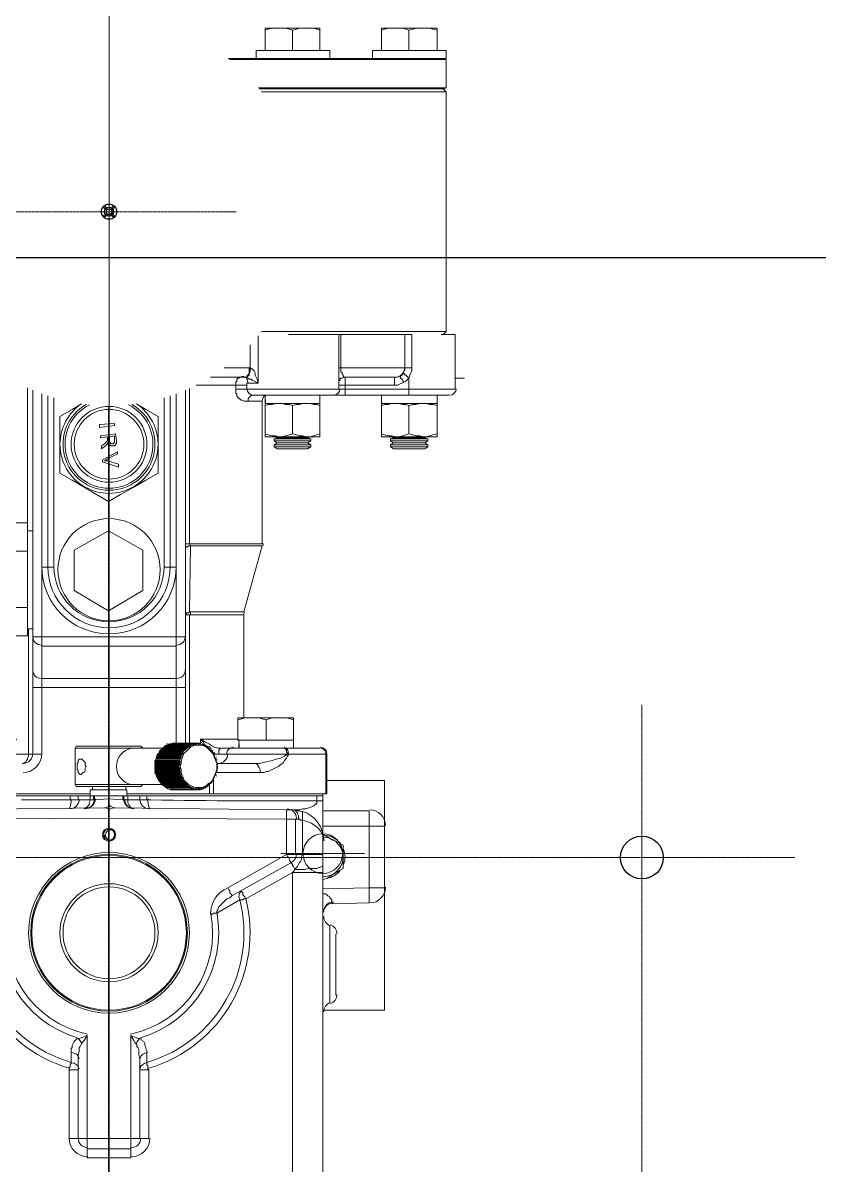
# Model space of a CAD drawing. Header units: inches. Extents: x 8618018 to 8935006, y 2431589 to 2567223.
# Drawn here: x 8665407.8 to 8665668.4, y 2519092.8 to 2519466.5 of the extents above; entities that cross this region are included whole.
import ezdxf

# ---------------------------------------------------------------- set-up
doc = ezdxf.new("R2010")
doc.units = ezdxf.units.IN
doc.header["$MEASUREMENT"] = 0
doc.linetypes.add('CENTER', pattern=[2, 1.25, -0.25, 0.25, -0.25])
for name, color, linetype in [('Civil', 252, 'Continuous'), ('CIVIL ANCHOR', 252, 'Continuous'), ('EQ', 252, 'Continuous'), ('SKID', 252, 'Continuous')]:
    doc.layers.add(name, color=color, linetype=linetype)
doc.layers.add('CL', color=252, linetype='CENTER', lineweight=5)
doc.layers.add('DIM', color=252, linetype='Continuous', lineweight=13)

# ---------------------------------------------------------------- blocks, each defined once
blk = doc.blocks.new('40f2')
for centre, radius in [((0, 0), 2.5), ((-1.37, 1.37), 0.31), ((0, 0), 1.44), ((0, 0), 0.951), ((1.37, 1.37), 0.31), ((-1.37, -1.37), 0.31), ((1.37, -1.37), 0.31)]:
    blk.add_circle(centre, radius)
blk = doc.blocks.new('Dewatering Polymer dosing pump for Filter Press PLAN')
at = {"layer": 'CL', "ltscale": 0.008}
for p, q in [((210, 83.76), (210, 56.2)), ((196.22, 69.98), (223.78, 69.98))]:
    blk.add_line(p, q, dxfattribs=at)
at = {"layer": 'CL', "ltscale": 0.02}
blk.add_line((0, -41.91), (0, 41.58), dxfattribs=at)
at = {"layer": 'CL', "ltscale": 0.05}
blk.add_line((658.51, -0.17), (63.5, -0.17), dxfattribs=at)
at = {"layer": 'EQ', "lineweight": 18}
blk.add_line((54.43, 116.32), (54.43, 113.32), dxfattribs=at)
for points in [[(53.77, 95.12), (53.77, 95.46), (53.44, 95.79), (53.1, 96.12), (52.77, 96.12), (52.44, 96.45), (52.11, 96.45), (51.78, 96.78), (51.12, 96.78), (51.12, 99.09), (52.11, 99.09), (52.77, 98.76), (53.44, 98.43), (54.43, 98.1), (58.07, 98.1), (58.07, 113.32), (40.2, 113.32), (40.2, 108.69)], [(-50.13, 38.98), (-50.13, 66.01), (-50.13, 68.99), (-50.13, 109.68), (-50.13, 110.34), (-52.77, 110.34), (-52.77, 86.19), (-50.13, 86.19)], [(-40.2, 49.15), (-40.2, 109.68), (-40.53, 110.34), (-49.8, 110.34), (-50.13, 109.68)], [(-49.8, 110.34), (-49.8, 39.4)], [(-40.53, 48.88), (-40.53, 110.34)], [(40.2, 109.35), (39.21, 110.34), (-39.21, 110.34), (-40.2, 109.35)], [(-39.21, 110.34), (-39.21, 49.95)], [(39.21, 49.95), (39.21, 110.34)], [(60.05, 111.34), (60.05, 98.1)], [(-59.39, 107.37), (-59.72, 107.37), (-60.05, 107.37), (-60.05, 102.73), (-60.05, 103.73), (-60.05, 105.05), (-59.72, 106.04), (-59.39, 107.37), (-52.77, 107.37)], [(62.7, 89.17), (62.7, 107.37), (60.05, 107.37)], [(63.36, 98.1), (63.03, 97.11), (63.03, 96.12), (62.7, 94.79), (62.7, 93.8), (62.7, 102.73), (62.7, 107.37), (63.03, 107.37), (63.36, 107.37)], [(72.63, 107.37), (72.96, 107.37), (73.29, 107.37), (73.62, 107.37), (73.62, 102.73), (73.62, 93.8), (73.62, 94.79), (73.29, 96.12), (72.96, 97.11), (72.63, 98.1)], [(-52.77, 98.1), (-59.39, 98.1), (-59.72, 99.43), (-60.05, 100.42), (-60.05, 101.74), (-60.05, 102.73), (-60.05, 93.8), (-60.05, 94.79), (-60.05, 96.12), (-59.72, 97.11), (-59.39, 98.1)], [(73.62, 92.81), (73.95, 93.14), (74.28, 92.15), (74.28, 104.39), (73.95, 103.4), (73.62, 103.73)], [(73.95, 93.14), (73.95, 103.4)], [(74.28, 92.15), (74.94, 92.15), (75.6, 93.14), (76.26, 92.15), (76.26, 104.39), (75.6, 103.4), (74.94, 104.39), (74.28, 104.39)], [(74.94, 92.15), (74.94, 104.39)], [(75.6, 93.14), (75.6, 103.4)], [(76.26, 92.15), (76.93, 92.15), (77.59, 93.14), (77.59, 103.4), (76.93, 104.39), (76.26, 104.39)], [(76.93, 92.15), (76.93, 104.39)], [(51.12, 99.09), (40.2, 99.09), (40.2, 75.27), (58.07, 75.27), (58.07, 45.16)], [(55.75, 96.45), (55.42, 97.11), (55.09, 97.44), (54.76, 97.77), (54.43, 98.1), (54.1, 97.77), (53.77, 97.44), (53.44, 97.11), (53.44, 96.78), (53.1, 96.78), (53.1, 96.45), (52.77, 96.12)], [(56.74, 93.47), (56.74, 77.26), (58.07, 77.26), (58.07, 98.1), (60.05, 98.1), (60.05, 77.26)], [(-52.77, 89.17), (-59.39, 89.17), (-59.72, 90.16), (-60.05, 91.48), (-60.05, 92.48), (-60.05, 93.8), (-60.05, 89.17), (-59.72, 89.17), (-59.39, 89.17)], [(40.2, 96.78), (51.12, 96.78), (51.12, 75.93), (51.78, 75.93), (52.11, 75.93), (52.44, 75.93), (52.77, 76.26), (53.1, 76.26), (53.44, 76.6), (53.77, 76.6), (54.1, 76.93), (54.1, 77.26), (54.1, 76.93), (54.43, 76.26), (54.43, 75.93), (54.76, 75.6), (55.09, 75.6), (55.42, 75.27), (55.75, 75.27), (56.08, 75.27)], [(56.74, 75.27), (56.74, 77.26), (54.1, 77.26), (54.1, 93.47), (54.1, 94.13), (54.1, 94.46), (53.77, 95.12), (54.1, 95.46), (54.43, 95.46), (54.76, 95.79), (55.09, 96.12), (55.42, 96.12), (55.75, 96.45), (56.08, 95.79), (56.41, 95.12), (56.74, 94.46), (56.74, 93.47), (54.1, 93.47)], [(72.63, 89.17), (72.96, 89.17), (73.29, 89.17), (73.62, 89.17), (73.62, 93.8), (73.29, 92.48), (73.29, 91.48), (72.96, 90.16), (72.63, 89.17), (63.36, 89.17), (63.03, 90.16), (63.03, 91.48), (62.7, 92.48), (62.7, 93.8), (62.7, 89.17), (63.03, 89.17), (63.36, 89.17)], [(201, 90.16), (186.11, 90.16), (186.11, 71.3)], [(221.52, 69.98), (221.19, 85.2), (221.19, 90.16), (201, 90.16), (201, 85.2), (221.19, 85.2), (222.18, 85.2), (222.84, 85.2), (223.83, 85.2), (224.49, 85.2), (225.16, 85.2), (225.49, 85.2), (225.82, 85.2), (226.15, 85.2), (226.48, 72.96), (226.15, 72.96), (225.82, 72.96), (225.49, 72.96), (225.16, 72.96), (224.82, 72.63), (224.49, 72.29), (224.16, 72.29), (223.83, 71.63), (223.17, 70.97), (223.17, 69.98)], [(261.22, 70.31), (261.22, 90.16), (221.19, 90.16)], [(196.04, 69.98), (196.04, 85.2), (196.37, 85.2), (196.7, 85.2), (197.36, 85.2), (197.69, 85.2), (198.69, 85.2), (199.35, 85.2), (200.34, 85.2), (201, 85.2), (201, 69.98)], [(40.2, 75.93), (51.12, 75.93), (51.12, 75.6), (51.12, 75.27)], [(40.2, 74.94), (40.2, 58.73)], [(218.54, 69.98), (217.88, 71.63), (216.88, 73.29), (215.89, 74.94), (214.9, 76.6), (212.91, 76.6), (211.26, 76.6), (209.27, 76.6), (207.29, 76.6), (206.3, 74.94), (205.63, 73.29), (204.64, 71.63), (203.65, 69.98)], [(-50.13, 72.29), (-52.77, 72.29), (-52.77, 48.14), (-50.13, 48.14)], [(258.9, 72.29), (233.43, 72.29)], [(236.4, 74.28), (256.26, 74.28)], [(-59.39, 68.99), (-59.72, 68.99), (-60.05, 68.99), (-60.05, 64.68), (-60.05, 65.68), (-60.05, 67), (-59.72, 67.99), (-59.39, 68.99), (-52.77, 68.99)], [(62.7, 51.12), (62.7, 68.99), (60.05, 68.99)], [(63.36, 60.05), (63.03, 59.06), (63.03, 57.74), (62.7, 56.74), (62.7, 55.75), (62.7, 64.68), (62.7, 68.99), (63.03, 68.99), (63.36, 68.99)], [(72.63, 68.99), (72.96, 68.99), (73.29, 68.99), (73.62, 68.99), (73.62, 64.68), (73.62, 55.75), (73.62, 56.74), (73.29, 57.74), (72.96, 59.06), (72.63, 60.05)], [(175.53, 57.07), (175.53, 57.41), (175.53, 68.99)], [(180.49, 35.24), (180.49, 47.81), (180.49, 48.14), (180.82, 48.47), (181.15, 48.8), (181.48, 48.8), (181.81, 49.13), (182.47, 49.46), (182.8, 49.46), (183.47, 49.46), (183.47, 50.13), (183.47, 50.79), (183.14, 51.45), (183.14, 52.11), (182.8, 52.77), (182.47, 53.44), (182.14, 54.1), (181.81, 54.76), (181.48, 55.42), (181.15, 55.75), (180.16, 57.07), (179.5, 57.41), (178.83, 58.07), (178.17, 58.4), (177.84, 58.73), (177.51, 58.73), (177.51, 70.97), (190.41, 70.97), (190.41, 69.98)], [(199.02, 63.36), (198.69, 63.36), (198.02, 63.36), (197.69, 63.36), (197.36, 63.36), (196.7, 63.36), (196.37, 63.36), (196.04, 62.37), (196.04, 61.71), (195.71, 61.05), (195.71, 60.05), (195.71, 61.38), (195.71, 62.37), (195.38, 63.36), (195.38, 64.35), (195.05, 65.35), (194.72, 66.34), (194.38, 67), (194.05, 67.33), (193.72, 67.66), (193.72, 67.99), (193.39, 67.99), (193.06, 67.99), (192.73, 67.99), (191.08, 67.99), (191.08, 12.41), (191.08, 69.98), (190.41, 69.98), (190.41, 5.79)], [(191.08, 69.98), (192.73, 69.98)], [(210.27, 61.05), (210.27, 63.36), (210.27, 69.98), (213.91, 69.98), (214.24, 69.98), (214.24, 69.65), (214.57, 68.99), (214.57, 68.66), (214.9, 67.99), (214.9, 67), (214.9, 66.01), (214.9, 65.35), (215.23, 64.02), (215.23, 63.03), (215.23, 62.04), (215.23, 60.71), (215.56, 60.71), (215.89, 60.38), (216.22, 60.05), (224.82, 44.83), (224.82, 44.5), (224.82, 44.17), (225.16, 43.84), (225.16, 43.51), (225.16, 43.18), (225.16, 42.85), (229.46, 35.24)], [(213.91, 69.98), (216.22, 69.98), (216.22, 60.05), (367.43, 60.05), (367.43, 69.98), (216.22, 69.98)], [(227.8, 70.64), (228.13, 70.31)], [(229.13, 70.31), (229.13, 70.31)], [(-52.77, 60.05), (-59.39, 60.05), (-59.72, 61.38), (-60.05, 62.37), (-60.05, 63.36), (-60.05, 64.68), (-60.05, 55.75), (-60.05, 56.74), (-60.05, 57.74), (-59.72, 59.06), (-59.39, 60.05)], [(73.62, 54.43), (73.95, 55.09), (74.28, 54.1), (74.28, 66.01)], [(76.26, 54.1), (76.26, 66.01), (75.6, 65.02), (74.94, 66.01), (74.28, 66.01), (73.95, 65.02), (73.62, 65.68)], [(73.95, 55.09), (73.95, 65.02)], [(74.94, 54.1), (74.94, 66.01)], [(75.6, 65.02), (75.6, 55.09), (76.26, 54.1), (76.93, 54.1), (77.59, 55.09), (77.59, 65.02), (76.93, 66.01), (76.26, 66.01)], [(76.93, 54.1), (76.93, 66.01)], [(166.26, 51.45), (165.93, 50.13), (165.6, 49.13), (165.6, 48.14), (165.6, 46.82), (165.6, 55.75), (165.6, 57.07), (165.6, 58.07), (165.93, 59.39), (166.26, 60.38), (172.88, 60.38), (172.88, 51.45), (166.26, 51.45), (165.93, 52.44), (165.6, 53.44), (165.6, 54.76), (165.6, 55.75), (165.6, 60.38), (165.93, 60.38), (166.26, 60.38)], [(175.53, 60.38), (172.88, 60.38)], [(198.69, 61.05), (198.69, 61.38), (198.69, 61.71), (198.69, 62.04), (198.36, 62.04), (197.69, 62.04), (197.03, 61.71), (196.7, 61.71), (196.37, 61.38), (196.04, 61.05), (195.71, 60.71), (195.71, 60.05), (195.71, 59.39), (195.71, 59.06), (195.71, 58.4), (195.71, 58.07)], [(180.49, 47.81), (180.49, 49.13), (180.16, 50.46), (179.83, 52.11), (179.5, 53.44), (179.16, 54.76), (178.83, 56.08), (178.17, 57.41), (177.84, 57.74), (177.84, 58.07), (177.51, 58.4), (177.51, 58.73)], [(191.08, -0.17), (191.08, -4.8), (192.4, -4.8), (192.07, -0.17), (191.08, -0.17), (191.08, 4.47), (192.4, 4.47), (192.07, -0.17), (194.38, -0.17), (195.05, -0.17), (195.71, -0.17), (198.36, -0.17), (198.69, 58.07), (198.02, 58.07), (197.69, 58.07), (197.03, 58.07), (196.7, 58.07), (196.37, 58.07), (196.04, 58.07), (195.71, 58.07), (195.05, 1.49)], [(-52.77, 51.12), (-59.39, 51.12), (-59.72, 52.11), (-60.05, 53.44), (-60.05, 54.43), (-60.05, 55.75), (-60.05, 51.12), (-59.72, 51.12), (-59.39, 51.12)], [(72.63, 51.12), (72.96, 51.12), (73.29, 51.12), (73.62, 51.12), (73.62, 55.75), (73.29, 54.43), (73.29, 53.44), (72.96, 52.11), (72.63, 51.12), (63.36, 51.12), (63.03, 52.11), (63.03, 53.44), (62.7, 54.43), (62.7, 55.75), (62.7, 51.12), (63.03, 51.12), (63.36, 51.12)], [(74.28, 54.1), (74.94, 54.1), (75.6, 55.09)], [(58.07, 41.52), (58.07, 45.16), (56.08, 45.16), (56.08, 48.8), (40.63, 48.8)], [(57.8, 26.3), (108.69, 26.3), (108.69, 50.13), (62.04, 50.13), (62.04, 45.16), (62.04, 44.83), (62.04, 44.17), (61.71, 43.51), (61.71, 43.18), (61.38, 43.18), (61.38, 42.85), (61.05, 42.52), (60.71, 42.19), (60.38, 41.85), (59.72, 41.85), (59.39, 41.52), (58.73, 41.52), (58.07, 41.52), (56.74, 41.52), (56.74, 45.16)], [(130.86, 26.3), (130.86, 44.17), (109.35, 50.13), (109.35, 26.63), (130.86, 26.3), (131.19, 25.97), (131.19, 25.64), (131.19, 25.31), (131.52, 25.31), (131.52, 24.98), (131.85, 24.98), (131.85, 26.3), (173.87, 26.3)], [(172.88, 51.45), (172.88, 42.19), (166.26, 42.19), (165.93, 43.51), (165.6, 44.5), (165.6, 45.83), (165.6, 46.82), (165.6, 42.19), (165.93, 42.19), (166.26, 42.19)], [(182.8, 35.24), (183.14, 35.24), (183.47, 34.91), (183.47, 49.46)], [(51.12, 37.67), (51.12, 45.83), (51.12, 46.16), (43.61, 46.16)], [(54.1, 33.25), (54.1, 44.5), (54.1, 44.83), (54.1, 45.16), (53.77, 45.16), (53.44, 45.49), (52.77, 45.83), (52.44, 45.83), (51.78, 45.83), (51.12, 45.83)], [(54.1, 44.83), (54.1, 44.5)], [(54.1, 43.18), (54.1, 42.85), (54.43, 42.52), (54.43, 42.19), (54.76, 41.85), (55.42, 41.85), (55.75, 41.52), (56.08, 41.52), (56.74, 41.52), (56.74, 28.5)], [(165.6, 44.17), (131.85, 44.17), (131.85, 26.3)], [(174.2, 29.94), (172.55, 29.94), (172.55, 42.19)], [(224.82, 44.83), (224.16, 44.5), (223.83, 44.17), (223.5, 43.84), (222.84, 43.84), (222.51, 43.51), (222.18, 43.18)], [(177.18, 33.91), (176.85, 33.91), (177.18, 34.24), (177.51, 34.91), (177.51, 35.24), (177.51, 35.9), (177.51, 34.24), (177.18, 34.24)], [(177.18, 33.91), (177.18, 33.91)], [(177.51, 34.24), (177.51, 34.24)], [(177.84, 34.58), (177.84, 34.24)], [(179.83, 35.24), (179.83, 34.91), (179.5, 34.91), (179.16, 34.91)], [(180.16, 35.24), (180.49, 35.24), (180.82, 35.24)], [(181.48, 35.24), (181.15, 35.24)], [(181.81, 35.24), (182.14, 35.24), (182.47, 35.24)], [(183.8, 34.91), (184.13, 34.91), (184.46, 34.91)], [(185.12, 34.24), (185.12, 34.58)], [(185.78, 34.24), (185.78, 34.24)], [(185.78, 34.24), (185.78, 34.24)], [(186.11, 33.91), (186.11, 33.91)], [(174.2, 29.94), (174.2, 29.94)], [(174.2, 29.94), (174.2, 29.94)], [(174.53, 31.27), (174.86, 31.27), (174.53, 30.94)], [(174.53, 31.27), (174.53, 31.27)], [(174.86, 31.6), (174.86, 31.6)], [(186.44, 33.58), (186.77, 33.58), (186.77, 33.25), (187.11, 33.25), (187.11, 32.92), (187.44, 32.92), (187.44, 32.59), (187.77, 32.59)], [(186.44, 33.58), (186.44, 33.58)], [(190.41, 32.92), (187.11, 32.92), (187.11, 33.25)], [(187.77, 32.26), (187.77, 32.26)], [(188.1, 31.93), (188.1, 31.93)], [(188.43, 31.6), (188.1, 31.6), (188.43, 31.27), (188.76, 30.94), (188.43, 30.94), (188.76, 30.61), (188.76, 30.94)], [(188.43, 31.6), (188.43, 31.6)], [(188.76, 30.27), (189.09, 30.27)], [(188.76, 30.27), (188.76, 30.27)], [(189.09, 29.61), (189.09, 29.28), (188.76, 29.61), (189.09, 29.61), (188.76, 29.94), (189.09, 29.94)], [(189.09, 29.94), (189.09, 29.94)], [(110.01, 24.98), (109.68, 25.31), (109.68, 25.64), (109.35, 25.97), (109.35, 26.3), (109.35, 26.63), (108.69, 26.3), (108.69, 24.98)], [(174.2, 20.68), (174.2, 28.62), (173.87, 28.62), (173.87, 21.01), (174.2, 21.01)], [(174.2, 19.36), (174.2, 27.3), (174.2, 19.69), (174.2, 27.63), (174.53, 27.96), (174.2, 27.96), (174.2, 28.29), (174.2, 20.35), (174.2, 27.96), (174.2, 20.02)], [(174.53, 27.63), (174.2, 27.3), (174.53, 27.63)], [(174.53, 27.3), (174.53, 26.97), (174.53, 27.3)], [(188.43, 18.36), (188.43, 26.3), (188.1, 26.63), (188.43, 26.63), (188.43, 26.97), (188.76, 26.97), (188.76, 19.02), (188.43, 19.02), (188.43, 26.63), (188.43, 18.69)], [(188.43, 27.63), (188.76, 27.3), (188.43, 27.63)], [(188.76, 29.28), (189.09, 28.95), (188.76, 29.28)], [(189.09, 20.02), (189.09, 27.96), (188.76, 28.29), (189.09, 28.29), (188.76, 28.62), (189.09, 28.62), (189.09, 21.01), (189.09, 20.68), (189.09, 28.29), (189.09, 20.35)], [(188.76, 20.02), (188.76, 27.96), (188.76, 27.63), (188.76, 19.69)], [(189.09, 21.01), (189.09, 28.95), (189.09, 21.34)], [(116.3, 22), (139.13, 22), (142.11, 22), (142.11, -22), (139.13, -22), (139.13, 22), (139.13, 24.98), (58.38, 24.98)], [(139.13, 24.98), (150.05, 24.98), (155.67, 24.98), (155.67, 22), (173.87, 22)], [(155.67, 24.98), (173.87, 24.98)], [(175.53, 17.7), (175.19, 17.7), (175.19, 25.64), (175.19, 17.7)], [(175.86, 17.37), (175.53, 17.37), (175.53, 24.98), (175.86, 25.31), (175.86, 24.98), (175.86, 17.04)], [(178.17, 23.66), (178.17, 23.33), (178.17, 23.66)], [(178.83, 15.39), (178.5, 15.39), (178.5, 23.33), (178.83, 23.66), (178.83, 23.33), (178.83, 15.39), (178.83, 23.66)], [(179.16, 23.33), (179.16, 23), (179.16, 23.33)], [(179.83, 15.05), (179.5, 15.05), (179.5, 23), (179.83, 23.33), (179.83, 23), (179.83, 15.05), (179.83, 23.33)], [(182.8, 23.33), (182.8, 23), (182.8, 23.33)], [(182.8, 15.05), (182.8, 23), (182.8, 15.05), (182.8, 23.33)], [(183.14, 23.33), (183.14, 15.05), (183.14, 23), (183.14, 23.33), (183.47, 23), (183.47, 15.05), (183.14, 15.05)], [(184.13, 23.66), (184.13, 15.39), (184.13, 23.33), (184.13, 23.66), (184.46, 23.33), (184.46, 15.39), (184.13, 15.39)], [(184.79, 23.66), (184.79, 23.33), (184.79, 23.66)], [(185.12, 23.99), (185.12, 15.72), (185.12, 23.66), (185.12, 23.99), (185.45, 23.66), (185.45, 23.99), (185.78, 23.99), (185.78, 16.05), (185.45, 16.05), (185.45, 23.66), (185.45, 15.72), (185.12, 15.72)], [(186.44, 16.38), (186.44, 24.32), (186.44, 24.65), (186.77, 24.32), (186.77, 16.71), (186.44, 16.71)], [(187.77, 17.7), (187.77, 25.64), (187.77, 25.97), (188.1, 25.64), (188.1, 18.03), (187.77, 18.03)], [(59.57, 22), (116.3, 22), (116.3, 20.02)], [(60.26, 20.02), (116.3, 20.02), (116.3, 18.03), (60.89, 18.03)], [(142.11, -22), (152.7, -22), (152.7, 22), (142.11, 22)], [(152.7, 22), (155.67, 22), (155.67, -22), (177.51, -22), (177.51, -24.98), (155.67, -24.98)], [(62.87, -8.96), (64.68, -12.08), (67, -16.05), (69.32, -16.05), (71.63, -16.05), (76.26, -16.05), (80.9, -16.05), (85.53, -16.05), (87.85, -12.08), (90.16, -8.11), (92.48, -4.14), (94.79, -0.17), (92.48, 3.8), (90.16, 8.11), (87.85, 12.08), (85.53, 16.05), (80.9, 16.05), (76.26, 16.05), (71.63, 16.05), (67, 16.05), (64.68, 12.08), (62.87, 8.96)], [(187.44, -11.08), (187.44, 7.44), (187.44, 17.7)], [(191.08, 10.09), (191.08, 12.41), (192.4, 12.41)], [(280.74, 13.07), (280.41, 12.74), (280.08, 12.74), (279.75, 12.74), (279.42, 12.74), (279.09, 12.41), (278.76, 12.41), (275.12, 12.41), (274.45, 12.41), (273.79, 12.08), (273.46, 12.08), (272.8, 11.75), (272.14, 11.75), (271.48, 11.41), (271.15, 10.75), (270.48, 10.42), (270.48, 9.43), (270.15, 8.77), (269.49, 7.11), (271.15, 8.11), (271.81, 8.44), (272.47, 9.1), (273.13, 9.1), (273.46, 9.43), (274.12, 9.76), (274.79, 9.76), (275.78, 9.76), (277.1, 10.09), (303.24, 10.09), (303.24, 7.11), (306.55, 7.11), (306.55, -7.11), (303.24, -7.11), (303.24, -10.09), (277.1, -10.09), (275.78, -10.09), (274.79, -9.76), (274.12, -9.76), (273.46, -9.76), (273.13, -9.43), (272.47, -9.1), (271.81, -8.77), (271.15, -8.11), (269.49, -7.11), (270.15, -8.77), (270.48, -9.76), (270.48, -10.42), (271.15, -11.08), (271.48, -11.41), (272.14, -11.75), (272.8, -12.08), (273.46, -12.08), (273.79, -12.41), (274.45, -12.41), (275.12, -12.41), (278.76, -12.41), (278.76, -12.74), (279.09, -12.74), (279.42, -12.74), (279.75, -12.74), (280.08, -13.07), (280.41, -13.07), (280.74, -13.07)], [(280.74, 10.09), (280.74, 13.07), (303.24, 13.07), (303.24, 10.09)], [(175.53, 11.08), (174.86, 10.42), (174.86, -10.75), (175.53, -11.08), (187.44, -11.08), (188.1, -10.75), (188.1, 10.42), (187.44, 11.08)], [(195.38, 7.78), (195.05, 7.44), (195.05, 7.11), (194.72, 6.78), (194.38, 6.78), (194.05, 6.45), (193.39, 6.12), (192.73, 6.12), (192.4, 6.12), (192.4, 7.11), (192.4, 7.78), (192.4, 8.44), (192.4, 9.1), (192.4, 9.43), (192.4, 9.76), (192.4, 10.09), (191.08, 10.09), (191.08, 6.12)], [(189.09, 5.46), (188.1, 5.46)], [(191.08, 5.79), (189.09, 5.79), (189.09, -6.12), (191.08, -6.12), (191.08, -10.09), (192.4, -10.09), (192.4, -9.76), (192.4, -9.43), (192.4, -9.1), (192.4, -8.44), (192.4, -7.78), (192.4, -7.11), (192.4, -6.12), (192.73, -6.12), (193.39, -6.45), (194.05, -6.45), (194.38, -6.78), (194.72, -7.11), (195.05, -7.44), (195.05, -7.78), (195.38, -8.11)], [(191.08, 4.8), (191.08, 6.12), (192.4, 6.12), (192.4, 4.8)], [(191.08, 4.47), (191.08, 4.8), (192.4, 4.8), (192.4, 4.47)], [(269.49, -7.11), (303.24, -7.11), (303.24, 7.11), (269.49, 7.11)], [(306.55, -7.11), (309.53, -7.11), (309.53, 7.11), (306.55, 7.11)], [(198.69, -62.37), (198.69, -62.7), (199.02, -62.7), (199.02, -63.03), (199.02, -63.36), (210.27, -63.36), (210.27, -61.38), (198.69, -61.38), (198.69, -58.4), (198.02, -58.4), (197.69, -58.4), (197.03, -58.4), (196.7, -58.4), (196.37, -58.4), (196.04, -58.4), (195.71, -58.4), (195.05, -1.82)], [(198.69, -58.4), (198.36, -0.17)], [(188.1, -5.46), (189.09, -5.46)], [(210.27, -70.31), (205.97, -70.31), (205.63, -70.31), (205.3, -70.31), (204.97, -70.31), (204.64, -70.31), (203.98, -70.31), (203.32, -70.31), (202.66, -70.31), (201.99, -70.31), (201, -70.31), (200.01, -70.31), (198.69, -70.31), (197.36, -70.31), (196.04, -70.31), (194.38, -70.31), (192.73, -70.31), (192.73, -68.32), (191.08, -68.32), (191.08, -12.74), (191.08, -70.31), (190.41, -70.31), (190.41, -6.12)], [(192.4, -4.8), (192.4, -5.13), (191.08, -5.13), (191.08, -4.8)], [(192.4, -5.13), (192.4, -6.12), (191.08, -6.12), (191.08, -5.13)], [(192.4, -28.62), (192.4, -25.64), (192.4, -22.33), (192.4, -19.02), (192.4, -16.05), (192.4, -12.74), (191.08, -12.74), (191.08, -10.09)], [(192.4, -10.09), (192.4, -12.74)], [(280.74, -10.09), (280.74, -13.07), (303.24, -13.07), (303.24, -10.09)], [(60.89, -18.03), (116.3, -18.03), (116.3, -20.02), (60.26, -20.02)], [(116.3, -22), (139.13, -22), (139.13, -24.98), (58.38, -24.98)], [(59.57, -22), (116.3, -22), (116.3, -20.02)], [(152.7, -22), (155.67, -22), (155.67, -24.98), (150.05, -24.98), (139.13, -24.98)], [(104.39, -24.98), (104.39, -26.63), (57.64, -26.63)], [(136.48, -26.63), (136.48, -24.98)], [(136.48, -26.3), (177.51, -26.3), (177.51, -24.98)], [(111.01, -26.63), (101.74, -26.63), (101.74, -33.91)], [(129.53, -33.91), (129.53, -26.63), (111.01, -26.63), (111.01, -33.91)], [(129.53, -26.63), (138.8, -26.63), (138.8, -33.91)], [(172.55, -42.52), (172.55, -30.27), (173.21, -30.61), (174.2, -31.27), (174.86, -31.93), (175.53, -32.59), (176.19, -33.25), (176.52, -33.58), (176.85, -33.91), (177.18, -34.58), (177.51, -34.91), (177.51, -35.57), (177.51, -35.9), (177.51, -30.27), (177.51, -26.3), (178.17, -26.3), (178.83, -26.63), (179.16, -26.63), (179.5, -26.97), (180.16, -27.3), (180.16, -27.63), (180.49, -27.96), (180.49, -28.29)]]:
    blk.add_lwpolyline(points, dxfattribs=at)
for points in [[(72.63, 98.1), (63.36, 98.1), (63.03, 99.43), (63.03, 100.42), (62.7, 101.74), (62.7, 102.73), (62.7, 103.73), (63.03, 105.05), (63.03, 106.04), (63.36, 107.37), (72.63, 107.37), (72.96, 106.04), (73.29, 105.05), (73.62, 103.73), (73.62, 102.73), (73.29, 101.74), (73.29, 100.42), (72.96, 99.43)], [(72.63, 60.05), (63.36, 60.05), (63.03, 61.38), (63.03, 62.37), (62.7, 63.36), (62.7, 64.68), (62.7, 65.68), (63.03, 67), (63.03, 67.99), (63.36, 68.99), (72.63, 68.99), (72.96, 67.99), (73.29, 67), (73.62, 65.68), (73.62, 64.68), (73.29, 63.36), (73.29, 62.37), (72.96, 61.38)], [(227.47, 70.97), (227.47, 70.64), (227.8, 70.64), (228.13, 70.31), (228.46, 70.31), (229.13, 69.98), (228.79, 70.31), (228.46, 70.31), (228.13, 70.31), (227.8, 70.64)], [(221.19, 38.88), (210.27, 58.07), (198.69, 58.07), (198.69, 61.05), (210.27, 61.05), (210.27, 58.07), (210.93, 58.4), (211.26, 58.73), (211.92, 59.06), (212.25, 59.06), (212.58, 59.39), (212.91, 59.39), (212.91, 59.72), (223.83, 40.2), (223.5, 40.2), (223.17, 39.87), (222.84, 39.54), (222.18, 39.54), (221.85, 39.21)], [(177.51, 38.55), (177.51, 58.4), (177.18, 58.4), (176.85, 58.07), (176.52, 58.07), (176.19, 58.07), (175.86, 57.74), (175.53, 57.74), (175.53, 57.41), (175.53, 57.07), (175.53, 40.53), (175.53, 36.56), (175.53, 36.23), (175.86, 36.23), (176.19, 35.9), (176.52, 35.9), (176.85, 35.9), (177.18, 35.9), (177.51, 35.9)], [(54.1, 44.83), (54.1, 45.16), (53.77, 45.49), (53.44, 45.83), (52.77, 45.83), (52.44, 46.16), (51.78, 46.16), (51.12, 46.16), (51.45, 46.49), (51.45, 46.82), (51.78, 47.15), (52.11, 47.48), (52.77, 47.81), (53.44, 47.81), (54.1, 48.14), (54.76, 48.47), (56.08, 48.8), (55.09, 46.82), (54.76, 46.49), (54.76, 45.83), (54.43, 45.49), (54.1, 45.16)], [(174.86, 27.3), (175.19, 26.63), (175.86, 25.97), (176.52, 25.31), (177.18, 24.65), (177.84, 24.32), (178.83, 23.99), (179.83, 23.66), (180.49, 23.66), (181.48, 23.33), (182.47, 23.66), (183.47, 23.66), (184.46, 23.99), (185.12, 24.32), (186.11, 24.65), (186.77, 25.31), (187.44, 25.97), (187.77, 26.63), (188.1, 27.3), (188.43, 28.29), (188.43, 28.95), (188.43, 29.61), (188.43, 30.61), (188.1, 31.27), (187.77, 31.93), (187.11, 32.59), (186.77, 33.25), (186.11, 33.91), (185.12, 34.24), (184.46, 34.58), (183.47, 34.91), (182.47, 35.24), (181.48, 35.24), (180.49, 35.24), (179.5, 34.91), (178.83, 34.58), (177.84, 34.24), (177.18, 33.91), (176.52, 33.25), (175.86, 32.59), (175.19, 31.93), (174.86, 31.27), (174.53, 30.61), (174.53, 29.61), (174.53, 28.95), (174.53, 27.96)], [(176.52, 33.91), (176.85, 33.58), (176.52, 33.58)], [(174.2, 30.94), (174.53, 30.94), (174.2, 30.61), (174.53, 30.61), (174.2, 30.27), (174.2, 30.61)], [(174.86, 32.26), (175.19, 31.93), (174.86, 31.93)], [(175.19, 32.59), (175.53, 32.26), (175.19, 32.26)], [(175.53, 32.92), (175.53, 32.59)], [(175.86, 33.25), (175.86, 32.92)], [(176.19, 33.58), (176.19, 33.25)], [(174.53, 26.97), (174.53, 19.02), (174.53, 19.36)], [(188.76, 27.3), (188.76, 19.69), (188.76, 19.36)], [(176.85, 23.99), (176.85, 16.38), (176.85, 24.32), (177.18, 24.32)], [(177.84, 23.66), (177.84, 15.72), (177.51, 15.72), (177.51, 23.66), (177.51, 16.05), (177.18, 16.05), (177.18, 23.99), (177.51, 24.32), (177.51, 23.66), (177.84, 23.99)], [(186.77, 24.65), (186.77, 24.98), (187.11, 24.65), (187.11, 17.04), (186.77, 16.71)], [(187.11, 24.98), (187.11, 25.31), (187.44, 24.98), (187.44, 17.37), (187.11, 17.04)], [(187.44, 25.31), (187.44, 25.64), (187.77, 25.31), (187.77, 17.7), (187.44, 17.37)], [(123.91, -11.41), (130.53, -0.17), (123.91, 11.08), (110.68, 11.08), (104.39, -0.17), (110.68, -11.41)], [(70.64, -3.14), (69.65, -3.14), (69.32, 1.82), (69.98, 1.82)], [(73.95, -2.81), (73.29, -2.81), (72.63, 2.15), (74.94, 2.48), (75.6, 2.48), (75.93, 2.48), (75.93, 2.15), (76.26, 2.15), (76.6, 1.82), (76.6, 1.49), (76.6, 1.16), (76.6, 0.83), (76.6, 0.5), (76.26, 0.17), (75.93, -0.17), (75.6, -0.17), (75.6, -0.5), (75.93, -0.5), (76.26, -0.83), (76.6, -1.16), (77.59, -2.48), (76.6, -2.48), (75.93, -1.49), (75.27, -0.83), (74.94, -0.5), (74.61, -0.5), (74.28, -0.5), (73.62, -0.5)], [(73.62, 0.17), (74.94, 0.17), (75.27, 0.17), (75.6, 0.5), (75.93, 0.5), (75.93, 0.83), (75.93, 1.16), (75.93, 1.49), (75.6, 1.49), (75.6, 1.82), (75.27, 1.82), (74.94, 1.82), (73.29, 1.82)], [(81.89, -2.15), (81.23, -2.15), (78.58, 2.81), (79.24, 2.81), (80.9, -0.5), (81.56, -1.49), (81.56, -0.5), (82.55, 3.14), (83.54, 3.14)], [(181.48, -10.42), (182.14, -10.42), (182.47, -10.42), (182.8, -10.09), (183.47, -10.09), (183.8, -9.76), (184.13, -9.43), (184.13, -9.1), (183.8, -8.77), (183.47, -8.44), (183.47, -8.11), (182.8, -7.78), (182.47, -7.78), (182.14, -7.78), (181.48, -7.44), (181.15, -7.78), (180.49, -7.78), (180.16, -7.78), (179.83, -8.11), (179.5, -8.44), (179.16, -8.77), (179.16, -9.1), (179.16, -9.43), (179.16, -9.76), (179.5, -10.09), (179.83, -10.09), (180.16, -10.09), (180.49, -10.42), (181.15, -10.42)]]:
    blk.add_lwpolyline(points, close=True, dxfattribs=at)
for points in [[(58.07, 75.27), (58.07, 77.26), (60.05, 77.26), (60.05, 73.29), (60.05, 47.15, 0.412726), (61.96, 45.5)], [(217.55, 70.14, 0.131644), (216.68, 73.37, 0.267958), (211.09, 76.6, 0.267958), (205.51, 73.37, 0.131717), (204.64, 70.14)], [(190.41, 70.97), (190.41, 71.3), (177.51, 71.3), (177.51, 70.97, 0.409561), (175.53, 69.33)], [(192.4, 10.09, 0.005376), (192.73, 67.99), (192.73, 69.98), (194.38, 69.98), (196.04, 69.98), (196.7, 69.98), (197.36, 69.98), (198.69, 69.98), (199.35, 69.98), (200.01, 69.98), (201, 69.98), (201.99, 69.98), (202.66, 69.98), (203.32, 69.98), (203.98, 69.98), (204.64, 69.98), (204.97, 69.98), (205.3, 69.98), (205.63, 69.98), (205.97, 69.98), (210.27, 69.98)], [(210.1, 61.38, -0.270632), (212.91, 59.72), (213.24, 59.72), (213.58, 60.05), (213.91, 60.05), (214.24, 60.38), (214.9, 60.71), (215.23, 60.71), (214.24, 61.71), (213.58, 62.04), (212.91, 62.37), (212.58, 62.7), (211.92, 63.03), (210.93, 63.03), (210.27, 63.36), (199.02, 63.36), (199.02, 63.03), (199.02, 62.7), (198.69, 62.37), (198.69, 62.04)], [(223.83, 40.2), (224.49, 39.54), (224.82, 38.55), (225.49, 37.88), (226.15, 37.22), (226.81, 36.56), (227.47, 35.9), (228.13, 35.57), (228.46, 35.57), (228.79, 35.24), (229.46, 35.24), (229.46, 34.91), (229.46, 34.58), (229.46, 34.24), (229.79, 33.91), (229.79, 33.58), (229.79, 33.25, -0.306938), (221.19, 38.88)], [(175.53, 36.56), (175.53, 36.23), (175.53, 35.57), (175.19, 34.58), (174.86, 33.91), (174.2, 32.92), (173.87, 32.26), (173.54, 31.6), (172.88, 30.61), (172.55, 29.94), (173.54, 30.94), (174.86, 31.6), (174.53, 31.6, -0.008867), (174.52, 31.77)], [(176.52, 33.99, 0.007509), (176.32, 33.77, 0.007706), (176.15, 33.63)], [(178.5, 34.58), (178.17, 34.58, 0.006968), (177.98, 34.52)], [(179.02, 34.92, 0.006781), (178.83, 34.91), (178.5, 34.91)], [(185.06, 34.48, 0.007069), (184.79, 34.58), (185.12, 34.58), (185.12, 34.24), (185.45, 34.24), (190.41, 34.24)], [(186.35, 33.81, 0.007527), (186.11, 33.91), (186.44, 33.91)], [(186.77, 33.25), (186.77, 33.58, 0.007768), (186.7, 33.72)], [(187.35, 32.7, -0.008387), (187.44, 32.59), (187.44, 32.92)], [(187.77, 32.26), (188.1, 32.26, 0.008552), (187.95, 32.34)], [(187.93, 32.11, -0.00871), (188.1, 31.93), (188.43, 31.93)], [(188.36, 31.17, -0.009111), (188.43, 30.94), (188.43, 31.27)], [(174.2, 29.28), (174.2, 29.61), (173.87, 29.28), (174.2, 29.28), (173.87, 28.95), (173.87, 29.28, -0.009508), (173.88, 29.46)], [(173.92, 20.8, -0.009347), (173.87, 21.01), (173.87, 28.95, 0.009501), (173.88, 28.84)], [(175.01, 18.29, -0.008498), (174.86, 18.36), (174.86, 26.3), (174.86, 18.69), (174.53, 18.69), (174.53, 26.63), (174.86, 26.63), (174.86, 26.3), (175.19, 26.3), (174.86, 25.97), (174.86, 18.03)], [(187.91, 18.23, 0.008513), (188.1, 18.36), (188.1, 26.3), (188.1, 25.97), (188.1, 18.03)], [(175.28, 17.92, -0.008387), (175.19, 18.03), (175.19, 25.97), (175.19, 25.64), (175.53, 25.64), (175.53, 25.31), (175.53, 17.37), (175.53, 7.44), (175.53, -11.08)], [(175.53, 25.46, 0.00806), (175.62, 25.22, 0.00787), (175.78, 25.07)], [(176.26, 16.9, -0.007743), (176.19, 17.04), (175.86, 17.04), (175.86, 24.65), (176.19, 24.98), (176.19, 24.65), (176.19, 16.71)], [(176.09, 24.65, 0.007743), (176.28, 24.42, 0.007495), (176.46, 24.29)], [(176.52, 16.71), (176.52, 24.65), (176.52, 24.32), (176.52, 16.38, -0.007527), (176.28, 16.48)], [(178.46, 15.55, -0.006907), (178.17, 15.72), (178.17, 23.33), (178.17, 15.39), (178.17, 15.72), (178.17, 23.66, 0.006907), (178.46, 23.49)], [(179.36, 23.22, -0.006685), (179.16, 23.33), (179.16, 15.39), (179.16, 23), (179.16, 15.39, 0.006685), (179.36, 15.28)], [(180.34, 15.11, -0.006568), (180.16, 15.05), (180.16, 23), (180.16, 23.33), (180.49, 23), (180.82, 23.33), (180.82, 22.66), (180.82, 15.05), (180.82, 23.33)], [(180.63, 15.08, 0.006564), (180.82, 15.05), (180.49, 15.05), (180.49, 23), (180.49, 15.05), (180.16, 15.05), (180.16, 23.33)], [(181.39, 15.05, -0.006544), (181.15, 15.05), (181.15, 22.66), (181.15, 23), (181.48, 22.66), (181.81, 23), (181.81, 22.66), (181.81, 15.05), (181.81, 23)], [(181.81, 15.05), (181.48, 15.05), (181.48, 22.66), (181.48, 15.05), (181.15, 15.05), (181.15, 23, 0.006544), (181.39, 23)], [(182.14, 23.33), (182.14, 15.05), (182.14, 22.66), (182.14, 23.33), (182.47, 23), (182.47, 15.05), (182.14, 15.05, 0.006599), (182.45, 15.13)], [(183.61, 23.31, 0.006781), (183.8, 23.33), (183.8, 15.39), (183.8, 15.05), (183.8, 23), (183.8, 23.33), (184.13, 23), (184.13, 15.39), (183.8, 15.39)], [(184.99, 23.72, -0.007013), (184.79, 23.66), (184.79, 15.72), (184.79, 15.39), (184.79, 23.33), (184.79, 15.72, 0.007013), (184.99, 15.77)], [(185.86, 24.03, 0.007287), (186.11, 24.25, 0.007581), (186.29, 24.37)], [(186.29, 16.43, -0.007531), (186.11, 16.38), (186.11, 24.32), (186.11, 23.99), (186.11, 16.05)], [(62.85, -9.05, 0.247703), (76.1, -16.05, 0.267958), (90, -8.02, 0.267932), (90, 8.02, 0.267958), (76.1, 16.05, 0.247703), (62.85, 9.05, 0.247703)], [(195.44, 0.07, 0.119354), (195.05, -1.6, 0.201106), (194.27, 0.18, 0.201106), (195.04, 1.96, 0.119354), (195.44, 0.26)], [(204.31, -1.16), (204.31, -1.82), (204.31, -2.15), (203.98, -2.15), (203.98, -1.82), (203.98, -1.16, 25.457789), (203.72, -1.15)]]:
    blk.add_lwpolyline(points, format="xyb", dxfattribs=at)
at = {"layer": 'EQ', "lineweight": 25}
blk.add_lwpolyline([(199.02, -0.17), (204.97, -0.17)], dxfattribs=at)
at = {"layer": 'EQ', "lineweight": 18}
for centre, radius in [((235.91, 0), 26.3), ((235.91, 0), 25.64), ((235.91, 0), 25.31), ((117.13, 0), 16.71), ((235.91, 0), 16.05), ((235.91, 0), 15.05), ((76.1, 0), 12.41), ((76.1, 0), 11.41)]:
    blk.add_circle(centre, radius, dxfattribs=at)
for centre, radius, start, end in [((57.9, 111.5), 2.15, 0, 90), ((50.95, 93.64), 3.14, 31.1628, 90.1702), ((200.84, 85.36), 5.13, 90, 179.4287), ((221.02, 85.36), 5.13, 0.5713, 90), ((59.89, 116.11), 26.94, 269.9913, 275.3591), ((62.53, 116.26), 27.09, 267.3359, 270.0012), ((57.9, 73.45), 2.15, 0, 90), ((211.09, 70.14), 7.11, 129.2542, 171.6834), ((211.09, 70.14), 7.11, 69.4721, 111.3465), ((211.09, 70.14), 7.11, 9.5525, 51.0481), ((177.35, 69.15), 2.15, 90, 180), ((228.96, 73.45), 3.14, 180.3021, 241.2159), ((229.29, 73.45), 3.14, 180.5713, 229.076), ((230.61, 73.45), 3.14, 270, 340.5267), ((236.24, 71.47), 3.14, 90, 160.5267), ((256.09, 71.47), 3.14, 19.4733, 90), ((261.72, 73.45), 3.14, 199.4733, 270), ((205.8, 60.22), 10.09, 90, 162.0813), ((198.52, 58.23), 3.14, 90, 179.4287), ((177.01, 56.91), 1.82, 81.601, 167.827), ((59.89, 78.06), 26.94, 269.9913, 275.3591), ((61.87, 52.28), 2.15, 209.9542, 270), ((62.53, 78.21), 27.09, 267.3359, 270.0012), ((108.52, 47.31), 3.14, 74.9985, 89.9998), ((55.92, 43.34), 2.15, 90, 180), ((57.9, 47.31), 2.15, 270, 360), ((235.91, 0), 46.16, 16.3586, 104.2712), ((131.69, 47.31), 3.14, 254.9985, 269.9998), ((172.72, 69.46), 26.94, 269.9913, 275.3591), ((175.36, 69.61), 27.09, 267.3359, 270.0012), ((224, 45), 2.48, 221.2812, 301.4813), ((235.91, 0), 44.17, 16.3586, 104.2712), ((177.35, 40.7), 2.15, 180, 270), ((177.35, 35.73), 3.14, 360, 90), ((180.99, 27.79), 7.78, 119.9553, 121.6344), ((180.98, 27.46), 7.78, 116.301, 117.949), ((181.32, 27.13), 8.44, 109.2156, 110.7912), ((181.32, 26.79), 8.78, 102.35, 103.8862), ((181.31, 26.47), 8.76, 98.9809, 100.4977), ((181.32, 26.47), 9.1, 95.6306, 97.147), ((181.32, 26.46), 9.11, 92.308, 93.8116), ((181.32, 26.47), 9.1, 88.989, 90.4888), ((181.31, 26.46), 9.11, 85.6665, 87.1645), ((181.31, 26.46), 9.11, 82.3322, 83.8412), ((181.32, 26.47), 8.77, 78.969, 80.4905), ((181.32, 26.81), 8.76, 75.5798, 77.1193), ((181.31, 26.8), 8.44, 72.1421, 73.7012), ((181.65, 27.14), 8.43, 68.6531, 70.2361), ((181.65, 27.46), 7.77, 61.4795, 63.1277), ((181.98, 27.8), 7.44, 57.7757, 59.4637), ((235.91, 0), 35.9, 16.9134, 100.8435), ((235.91, 0), 33.91, 11.9366, 100.8435), ((179, 29.12), 5.46, 166.5642, 168.7066), ((179.33, 29.12), 5.46, 161.8549, 163.9593), ((179.33, 29.11), 5.46, 157.2146, 159.2951), ((179.66, 28.79), 5.79, 148.2099, 150.2046), ((179.99, 28.79), 6.12, 143.854, 145.8051), ((179.99, 28.79), 6.45, 139.6139, 141.5152), ((180.33, 28.45), 6.79, 135.4839, 137.3288), ((180.32, 28.45), 6.79, 131.4462, 133.2584), ((182.31, 28.46), 6.78, 46.1087, 47.9278), ((182.64, 28.46), 6.45, 42.0282, 43.8753), ((183.3, 29.12), 5.79, 24.5708, 26.6311), ((183.63, 29.12), 5.13, 10.5429, 12.7), ((183.63, 29.12), 5.46, 15.2921, 17.4131), ((131.69, 31.43), 4.8, 260.9911, 270.0382), ((179, 29.12), 5.13, 171.3202, 173.4789), ((179, 29.12), 5.13, 185.768, 187.9101), ((179, 29.12), 5.13, 190.5429, 192.7), ((179.33, 29.12), 5.46, 195.2921, 197.4131), ((179.33, 29.45), 5.79, 204.5708, 206.6311), ((179.34, 29.12), 5.47, 199.9685, 202.0647), ((179.67, 29.45), 5.8, 209.0991, 211.0954), ((182.97, 29.45), 5.79, 328.2099, 330.2046), ((183.3, 29.45), 5.46, 337.2146, 339.2951), ((183.3, 29.45), 5.79, 332.6662, 334.7095), ((183.64, 29.12), 5.12, 351.3301, 353.4856), ((183.63, 29.12), 5.13, 5.7627, 7.921), ((183.64, 29.12), 5.12, 0.9438, 3.1212), ((183.63, 29.12), 5.13, 356.1172, 358.3085), ((183.63, 29.12), 5.46, 341.8449, 343.9711), ((183.64, 29.12), 5.46, 346.5635, 348.6965), ((138.96, 22.17), 2.81, 359.0222, 88.9892), ((149.88, 22.17), 2.81, 359.0222, 88.9892), ((180, 29.45), 6.13, 213.5154, 215.463), ((179.99, 29.78), 6.12, 217.8094, 219.7316), ((180.98, 30.77), 7.77, 237.7766, 239.4639), ((180.98, 30.77), 7.77, 241.4795, 243.1277), ((180.98, 31.09), 8.1, 245.0993, 246.716), ((181.32, 31.44), 8.44, 252.1421, 253.7012), ((181.32, 31.76), 8.77, 258.969, 260.4905), ((181.32, 32.09), 9.1, 262.3312, 263.8363), ((181.32, 32.1), 9.1, 265.6661, 267.1704), ((181.31, 32.1), 9.11, 272.308, 273.8116), ((181.32, 32.08), 9.09, 275.6352, 277.1476), ((181.32, 31.76), 8.76, 278.9809, 280.4977), ((181.31, 31.77), 8.78, 282.35, 283.8862), ((181.64, 31.44), 8.45, 289.2161, 290.7963), ((181.65, 31.09), 7.76, 296.3055, 297.9451), ((181.98, 30.44), 7.11, 307.529, 309.2762), ((182.31, 30.11), 6.79, 311.4462, 313.2584), ((182.64, 29.78), 6.79, 315.4842, 317.3233), ((182.64, 29.78), 6.45, 319.6139, 321.5152), ((182.97, 29.45), 6.12, 323.854, 325.8051), ((116.13, 0), 22, 270, 90), ((116.13, 0), 20.02, 270, 90), ((178.99, 21.51), 5.12, 180.9438, 183.1212), ((179, 21.51), 5.13, 190.5429, 192.7), ((179.33, 21.51), 5.46, 195.2921, 197.4131), ((179.33, 21.51), 5.79, 204.5708, 206.6311), ((179.34, 21.51), 5.47, 199.9685, 202.0647), ((179.67, 21.51), 5.8, 209.0991, 211.0954), ((183.3, 21.51), 5.46, 337.2146, 339.2951), ((183.3, 21.51), 5.79, 332.6662, 334.7095), ((183.64, 21.51), 5.12, 351.3301, 353.4856), ((183.63, 21.51), 5.13, 356.1172, 358.3085), ((183.63, 21.51), 5.46, 341.8449, 343.9711), ((183.64, 21.51), 5.46, 346.5635, 348.6965), ((76.1, 0), 15.05, 209.9386, 150.0614), ((116.13, 0), 18.03, 270, 90), ((180.32, 22.16), 6.45, 222.0282, 223.8753), ((180.33, 22.18), 6.8, 226.1168, 227.9205), ((180.98, 22.82), 7.44, 237.7757, 239.4637), ((180.98, 23.16), 7.77, 241.4795, 243.1277), ((180.98, 23.15), 8.1, 245.0993, 246.716), ((181.32, 23.83), 8.44, 252.1421, 253.7012), ((181.32, 24.15), 8.77, 258.969, 260.4905), ((181.31, 24.16), 9.11, 272.308, 273.8116), ((181.32, 24.15), 8.76, 278.9809, 280.4977), ((181.31, 23.83), 8.78, 282.35, 283.8862), ((181.31, 23.82), 8.44, 285.7596, 287.3138), ((181.64, 23.5), 8.44, 289.2156, 290.7912), ((181.65, 23.15), 7.76, 296.3055, 297.9451), ((181.98, 22.83), 7.78, 299.9596, 301.6296), ((181.97, 22.5), 7.12, 307.525, 309.2815), ((182.31, 22.17), 6.79, 311.4462, 313.2584), ((182.64, 22.17), 6.79, 315.4839, 317.3288), ((182.64, 21.84), 6.45, 319.6139, 321.5152), ((182.97, 21.51), 5.79, 328.2099, 330.2046), ((76.1, 0), 14.39, 206.1678, 153.8322), ((192.9, 18.2), 5.46, 261.7109, 293.9721), ((192.23, 13.23), 3.14, 270, 359.4287), ((277.6, 12.57), 2.48, 179.0058, 258.2995), ((280.91, 12.57), 2.48, 178.4565, 258.2226), ((303.07, 7.28), 6.12, 360, 90), ((192.23, 8.27), 3.14, 270, 359.4287), ((274.29, 13.57), 5.13, 219.5068, 247.4011), ((303.07, 7.28), 3.14, 360, 90), ((181.48, 8.49), 6.05, 189.9777, 350.0223), ((192.23, 7.61), 2.81, 266.0615, 355.0726), ((203.81, 0), 2.15, 274.4988, 265.5012), ((203.81, 0), 1.82, 274.4988, 265.5012), ((192.23, -7.28), 2.81, 4.9274, 93.9385), ((192.23, -7.94), 3.14, 0.5713, 90), ((235.91, 0), 33.91, 259.1565, 348.0634), ((303.07, -6.95), 3.14, 270, 0), ((303.07, -6.95), 6.12, 270, 0), ((192.23, -12.9), 3.14, 0.5713, 90), ((235.91, 0), 35.9, 259.1565, 343.0866), ((274.29, -13.57), 5.13, 112.5989, 140.4932), ((277.6, -12.24), 2.48, 101.7005, 180.9942), ((280.91, -12.24), 2.48, 101.7774, 181.5435), ((192.9, -17.87), 5.46, 66.0279, 98.2891), ((235.91, 0), 46.16, 255.7288, 343.6414), ((235.91, 0), 44.17, 255.7288, 343.6414), ((138.96, -22.17), 2.81, 271.0108, 0.9778), ((149.88, -22.17), 2.81, 271.0108, 0.9778), ((177.35, -28.12), 6.12, 360, 90), ((177.35, -28.12), 3.14, 360, 90)]:
    blk.add_arc(centre, radius, start, end, dxfattribs=at)
blk.add_open_spline([(205.8, 70.31), (202.71, 70.31), (199.98, 67.49), (199.03, 63.32)], degree=3, dxfattribs=at)
at = {"layer": 'SKID', "lineweight": 18}
blk.add_circle((210, 69.98), 6.5, dxfattribs=at)
at = {"layer": 'EQ', "lineweight": 18}
blk.add_blockref('40f2', (0, 0), dxfattribs=at)
blk = doc.blocks.new('GA CRM')
at = {"layer": 'Civil', "ltscale": 25}
blk.add_lwpolyline([(36355, 48049.75), (39255, 48049.75), (39255, 47449.75), (36355, 47449.75)], close=True, dxfattribs=at)
at = {"layer": 'CIVIL ANCHOR'}
blk.add_circle((37529.43, 47853.46), 7, dxfattribs=at)
at = {"layer": 'CL', "ltscale": 0.1}
for p, q in [((37355, 47985.86), (37355, 47513.64)), ((37529.43, 47903.46), (37529.43, 47563.32)), ((36380.23, 47853.46), (37579.43, 47853.46))]:
    blk.add_line(p, q, dxfattribs=at)
at = {"layer": 'DIM'}
blk.add_line((37355, 47985.86), (37355, 48750.58), dxfattribs=at)
at = {"layer": 'SKID', "rotation": 270}
blk.add_blockref('Dewatering Polymer dosing pump for Filter Press PLAN', (37355, 48064.75), dxfattribs=at)

msp = doc.modelspace()

# ---------------------------------------------------------------- block references
at = {"color": 252}
msp.add_blockref('GA CRM', (8628081, 2471340), dxfattribs=at)

doc.saveas('drawing.dxf')
